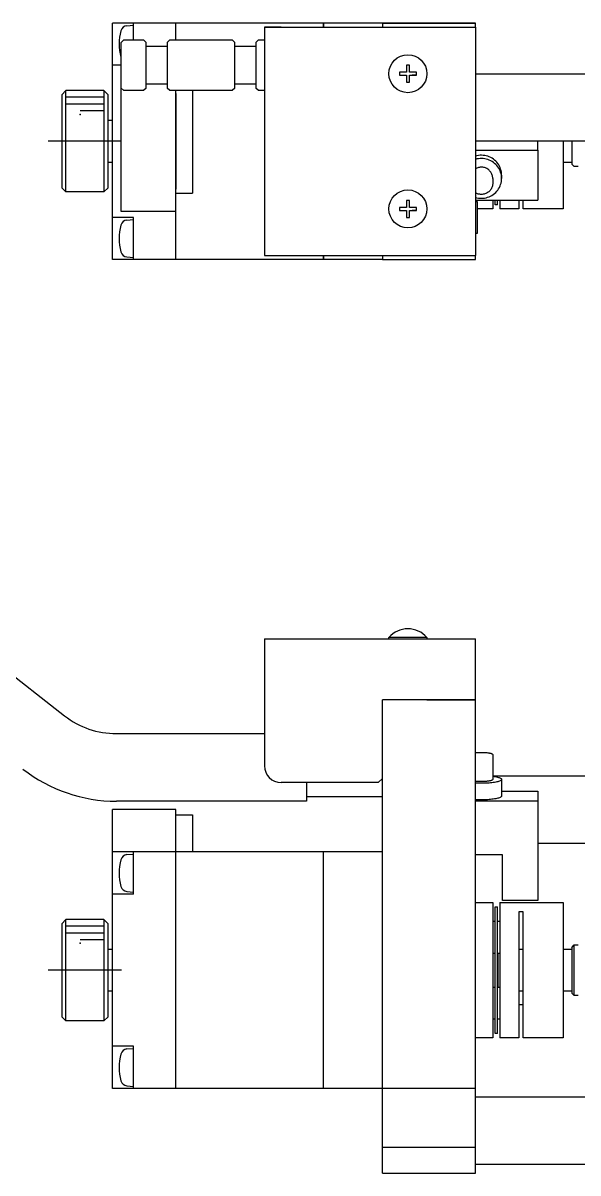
# Model space of a CAD drawing. Extents: x -69 to 421, y -5 to 289.
# Drawn here: x 57.3 to 123.1, y 152.7 to 288.8 of the extents above; entities that cross this region are included whole.
import ezdxf

# ---------------------------------------------------------------- set-up
doc = ezdxf.new("R2010")
doc.units = 0
doc.header["$LTSCALE"] = 10
doc.linetypes.add('CENTER', pattern=[2, 1.25, -0.25, 0.25, -0.25])
doc.layers.get('0').update_dxf_attribs({"linetype": 'CONTINUOUS'})

msp = doc.modelspace()

# ---------------------------------------------------------------- linework, layer by layer
at = {"color": 7, "linetype": 'CONTINUOUS'}
for p, q in [((67.92941, 260.767063), (67.92941, 288.767063)), ((110.92941, 288.767063), (67.92941, 288.767063)), ((70.42941, 286.767063), (70.42941, 288.767063)), ((75.43941, 286.767063), (75.43941, 288.767063)), ((92.92941, 288.767063), (92.92941, 288.267063)), ((92.92941, 288.757063), (92.93941, 288.757063)), ((92.93941, 288.267063), (92.93941, 288.767063)), ((99.92941, 288.767063), (99.92941, 288.267063)), ((99.92941, 288.767063), (110.92941, 288.767063)), ((102.42941, 288.767063), (104.42941, 288.767063)), ((102.42941, 288.767063), (106.42941, 288.767063)), ((104.42941, 288.767063), (106.42941, 288.767063)), ((110.92941, 288.267063), (110.92941, 288.767063)), ((69.66196, 288.44992), (70.42941, 288.517063)), ((85.92941, 288.267063), (110.92941, 288.267063)), ((85.92941, 288.267063), (85.92941, 287.267063)), ((87.92941, 288.267063), (85.92941, 288.267063)), ((85.92941, 287.267063), (85.92941, 262.267063)), ((87.92941, 288.267063), (99.42941, 288.267063)), ((99.42941, 288.267063), (99.92941, 288.267063)), ((99.92941, 288.267063), (110.42941, 288.267063)), ((110.42941, 288.267063), (110.92941, 288.267063)), ((110.42941, 288.267063), (110.92941, 288.267063)), ((110.92941, 288.267063), (110.92941, 287.267063)), ((110.92941, 287.267063), (110.92941, 262.267063)), ((68.92941, 286.420363), (69.270717, 286.767063)), ((68.92941, 286.420363), (68.92941, 266.517063)), ((69.270717, 286.767063), (71.62941, 286.767063)), ((71.62941, 286.767063), (71.92941, 286.467063)), ((71.92941, 281.067063), (71.92941, 286.467063)), ((71.92941, 286.017063), (74.42941, 286.017063)), ((74.42941, 286.467063), (74.72941, 286.767063)), ((74.42941, 286.467063), (74.42941, 281.067063)), ((74.72941, 286.767063), (82.12941, 286.767063)), ((82.12941, 286.767063), (82.42941, 286.467063)), ((82.42941, 281.067063), (82.42941, 286.467063)), ((82.42941, 286.017063), (84.92941, 286.017063)), ((84.92941, 286.467063), (85.22941, 286.767063)), ((84.92941, 286.467063), (84.92941, 281.067063)), ((85.22941, 286.767063), (85.92941, 286.767063)), ((68.92941, 283.767063), (67.92941, 283.767063)), ((102.74941, 283.778582), (102.74941, 282.947063)), ((103.10941, 283.778582), (102.74941, 283.778582)), ((103.10941, 282.947063), (103.10941, 283.778582)), ((101.917891, 282.947063), (101.917891, 282.587063)), ((102.74941, 282.947063), (101.917891, 282.947063)), ((101.917891, 282.587063), (102.74941, 282.587063)), ((101.917891, 282.587063), (102.414689, 282.587063)), ((102.74941, 282.587063), (102.74941, 281.755544)), ((102.74941, 281.755544), (103.10941, 281.755544)), ((103.940928, 282.947063), (103.10941, 282.947063)), ((103.10941, 282.587063), (103.940928, 282.587063)), ((103.10941, 281.755544), (103.10941, 282.587063)), ((103.940928, 282.587063), (103.44413, 282.587063)), ((103.940928, 282.587063), (103.940928, 282.947063)), ((110.92941, 282.767063), (130.92941, 282.767063)), ((61.92941, 280.267063), (62.42941, 280.767063)), ((66.92941, 280.767063), (62.42941, 280.767063)), ((66.92941, 280.767063), (67.42941, 280.267063)), ((69.270717, 280.767063), (68.92941, 281.113763)), ((71.62941, 280.767063), (69.270717, 280.767063)), ((71.92941, 281.067063), (71.62941, 280.767063)), ((74.42941, 281.517063), (71.92941, 281.517063)), ((74.72941, 280.767063), (74.42941, 281.067063)), ((82.12941, 280.767063), (74.72941, 280.767063)), ((75.42941, 280.420063), (75.43941, 280.420063)), ((75.43941, 280.420063), (75.43941, 280.767063)), ((75.43941, 269.114063), (75.43941, 280.420063)), ((75.43941, 280.420063), (75.43941, 269.114063)), ((77.42941, 280.767063), (77.42941, 280.420063)), ((77.42941, 280.420063), (77.42941, 269.114063)), ((82.42941, 281.067063), (82.12941, 280.767063)), ((84.92941, 281.517063), (82.42941, 281.517063)), ((85.22941, 280.767063), (84.92941, 281.067063)), ((85.92941, 280.767063), (85.22941, 280.767063)), ((61.92941, 280.267063), (61.92941, 274.767063)), ((67.42941, 269.267063), (67.42941, 280.267063)), ((67.42941, 277.267063), (67.92941, 277.267063)), ((61.92941, 274.767063), (61.92941, 269.267063)), ((130.92941, 274.767063), (110.92941, 274.767063)), ((110.92941, 273.704956), (118.329411, 273.704956)), ((118.329411, 273.704956), (118.329411, 274.767063)), ((118.329411, 273.704956), (118.329411, 267.815193)), ((121.32941, 274.767063), (121.32941, 266.767063)), ((122.32941, 274.767063), (122.32941, 272.067063)), ((67.92941, 272.267063), (67.42941, 272.267063)), ((111.109906, 273.060124), (110.92941, 273.013544)), ((111.109906, 272.678506), (110.92941, 272.631926)), ((111.293544, 273.092796), (111.109906, 273.060124)), ((111.293544, 272.711178), (111.109906, 272.678506)), ((111.479212, 273.111361), (111.293544, 273.092796)), ((111.479212, 272.729743), (111.293544, 272.711178)), ((111.665789, 273.115709), (111.479212, 273.111361)), ((111.665789, 272.734091), (111.479212, 272.729743)), ((111.852146, 273.105812), (111.665789, 273.115709)), ((111.852146, 272.724194), (111.665789, 272.734091)), ((112.037156, 273.08173), (111.852146, 273.105812)), ((112.037156, 272.700112), (111.852146, 272.724194)), ((112.219701, 273.043609), (112.037156, 273.08173)), ((112.219701, 272.661991), (112.037156, 272.700112)), ((112.398676, 272.99168), (112.219701, 273.043609)), ((112.398676, 272.610062), (112.219701, 272.661991)), ((112.572999, 272.926257), (112.398676, 272.99168)), ((112.572999, 272.544639), (112.398676, 272.610062)), ((112.741616, 272.847734), (112.572999, 272.926257)), ((112.741616, 272.466116), (112.572999, 272.544639)), ((112.903508, 272.756588), (112.741616, 272.847734)), ((112.903508, 272.37497), (112.741616, 272.466116)), ((113.057696, 272.653368), (112.903508, 272.756588)), ((113.057696, 272.27175), (112.903508, 272.37497)), ((113.203247, 272.5387), (113.057696, 272.653368)), ((113.203247, 272.157082), (113.057696, 272.27175)), ((113.33928, 272.413277), (113.203247, 272.5387)), ((113.464974, 272.277857), (113.33928, 272.413277)), ((113.579569, 272.133259), (113.464974, 272.277857)), ((122.32941, 272.267063), (121.32941, 272.267063)), ((111.018556, 271.56023), (110.92941, 271.511587)), ((111.111189, 271.602127), (111.018556, 271.56023)), ((111.20678, 271.63704), (111.111189, 271.602127)), ((111.304783, 271.664769), (111.20678, 271.63704)), ((111.404639, 271.685156), (111.304783, 271.664769)), ((111.505778, 271.698084), (111.404639, 271.685156)), ((111.607623, 271.70348), (111.505778, 271.698084)), ((111.709592, 271.701313), (111.607623, 271.70348)), ((111.811104, 271.691596), (111.709592, 271.701313)), ((111.911578, 271.674383), (111.811104, 271.691596)), ((112.010442, 271.649773), (111.911578, 271.674383)), ((112.107131, 271.617907), (112.010442, 271.649773)), ((112.201093, 271.578966), (112.107131, 271.617907)), ((112.291792, 271.533173), (112.201093, 271.578966)), ((112.37871, 271.480789), (112.291792, 271.533173)), ((112.461352, 271.422113), (112.37871, 271.480789)), ((112.539245, 271.35748), (112.461352, 271.422113)), ((112.611944, 271.287258), (112.539245, 271.35748)), ((112.679036, 271.21185), (112.611944, 271.287258)), ((112.740136, 271.131684), (112.679036, 271.21185)), ((112.794897, 271.047219), (112.740136, 271.131684)), ((112.843005, 270.958937), (112.794897, 271.047219)), ((112.884186, 270.867342), (112.843005, 270.958937)), ((112.918204, 270.772956), (112.884186, 270.867342)), ((113.33928, 272.031659), (113.203247, 272.157082)), ((113.464974, 271.896239), (113.33928, 272.031659)), ((113.579569, 271.751641), (113.464974, 271.896239)), ((113.682371, 271.980357), (113.579569, 272.133259)), ((113.682371, 271.598739), (113.579569, 271.751641)), ((113.772759, 271.820076), (113.682371, 271.980357)), ((113.772759, 271.438458), (113.682371, 271.598739)), ((113.850186, 271.653385), (113.772759, 271.820076)), ((113.850186, 271.271767), (113.772759, 271.438458)), ((113.914184, 271.481293), (113.850186, 271.653385)), ((113.914184, 271.099675), (113.850186, 271.271767)), ((113.964366, 271.304839), (113.914184, 271.481293)), ((113.964366, 270.923221), (113.914184, 271.099675)), ((114.000429, 271.125091), (113.964366, 271.304839)), ((114.000429, 270.743473), (113.964366, 270.923221)), ((114.022154, 270.943136), (114.000429, 271.125091)), ((114.029411, 270.760074), (114.022154, 270.943136)), ((122.62941, 271.767063), (122.32941, 272.067063)), ((123.07939, 271.767063), (122.62941, 271.767063)), ((112.94211, 269.496668), (112.913337, 269.396521)), ((112.944867, 270.676318), (112.918204, 270.772956)), ((112.96279, 269.598723), (112.94211, 269.496668)), ((112.964021, 270.577981), (112.944867, 270.676318)), ((112.975249, 269.702055), (112.96279, 269.598723)), ((112.975558, 270.478504), (112.964021, 270.577981)), ((112.979411, 269.806029), (112.975249, 269.702055)), ((112.979411, 270.378456), (112.975558, 270.478504)), ((112.979411, 270.378456), (112.979411, 269.806029)), ((113.767826, 269.308898), (113.846721, 269.47689)), ((113.846721, 269.47689), (113.911946, 269.650441)), ((113.911946, 269.650441), (113.963098, 269.828481)), ((113.963098, 269.828481), (113.999863, 270.009911)), ((113.999863, 270.009911), (114.022012, 270.193614)), ((114.022154, 270.561518), (114.000429, 270.743473)), ((114.022012, 270.193614), (114.029411, 270.378456)), ((114.029411, 270.378456), (114.022154, 270.561518)), ((114.029411, 270.760074), (114.029411, 270.378456)), ((62.42941, 268.767063), (61.92941, 269.267063)), ((66.92941, 268.767063), (62.42941, 268.767063)), ((67.42941, 269.267063), (66.92941, 268.767063)), ((75.42941, 269.114063), (75.43941, 269.114063)), ((75.43941, 268.614063), (75.43941, 269.114063)), ((75.43941, 268.614063), (77.42941, 268.614063)), ((75.43941, 261.921831), (75.43941, 268.614063)), ((77.42941, 269.114063), (77.42941, 268.614063)), ((111.00963, 268.628743), (110.92941, 268.672899)), ((110.92941, 268.124986), (111.10103, 268.080355)), ((111.092726, 268.590051), (111.00963, 268.628743)), ((111.178314, 268.557003), (111.092726, 268.590051)), ((111.265995, 268.529752), (111.178314, 268.557003)), ((111.355362, 268.508424), (111.265995, 268.529752)), ((111.446002, 268.493119), (111.355362, 268.508424)), ((111.537493, 268.483908), (111.446002, 268.493119)), ((111.629411, 268.480833), (111.537493, 268.483908)), ((111.73533, 268.484918), (111.629411, 268.480833)), ((111.840597, 268.497148), (111.73533, 268.484918)), ((111.944562, 268.517448), (111.840597, 268.497148)), ((112.046584, 268.545692), (111.944562, 268.517448)), ((112.146033, 268.581707), (112.046584, 268.545692)), ((112.242298, 268.62527), (112.146033, 268.581707)), ((112.189679, 268.087645), (112.371051, 268.137857)), ((112.334784, 268.676113), (112.242298, 268.62527)), ((112.422921, 268.733923), (112.334784, 268.676113)), ((112.371051, 268.137857), (112.547851, 268.201884)), ((112.506165, 268.798342), (112.422921, 268.733923)), ((112.584005, 268.868974), (112.506165, 268.798342)), ((112.547851, 268.201884), (112.718988, 268.279329)), ((112.655959, 268.945383), (112.584005, 268.868974)), ((112.721584, 269.027098), (112.655959, 268.945383)), ((112.718988, 268.279329), (112.883407, 268.369717)), ((112.780475, 269.113616), (112.721584, 269.027098)), ((112.832269, 269.204403), (112.780475, 269.113616)), ((112.876648, 269.298898), (112.832269, 269.204403)), ((112.913337, 269.396521), (112.876648, 269.298898)), ((112.883407, 268.369717), (113.040095, 268.472489)), ((113.040095, 268.472489), (113.188086, 268.587012)), ((113.188086, 268.587012), (113.326467, 268.71258)), ((113.326467, 268.71258), (113.454385, 268.848418)), ((113.454385, 268.848418), (113.571051, 268.99369)), ((113.571051, 268.99369), (113.675747, 269.147499)), ((113.675747, 269.147499), (113.767826, 269.308898)), ((101.917891, 266.947063), (101.917891, 266.587063)), ((102.74941, 266.947063), (101.917891, 266.947063)), ((102.74941, 267.778582), (102.74941, 266.947063)), ((103.10941, 267.778582), (102.74941, 267.778582)), ((103.10941, 266.947063), (103.10941, 267.778582)), ((103.940928, 266.947063), (103.10941, 266.947063)), ((103.940928, 266.587063), (103.940928, 266.947063)), ((110.92941, 267.815193), (118.329411, 267.815193)), ((110.92941, 267.642743), (111.129411, 267.642743)), ((111.10103, 268.080355), (111.275542, 268.0483)), ((111.129411, 267.642743), (111.129411, 263.842743)), ((112.97941, 266.767063), (111.129411, 266.767063)), ((111.275542, 268.0483), (111.451991, 268.028997)), ((111.451991, 268.028997), (111.629411, 268.022551)), ((111.629411, 268.022551), (111.817712, 268.029813)), ((111.817712, 268.029813), (112.004853, 268.051556)), ((112.004853, 268.051556), (112.189679, 268.087645)), ((112.97941, 267.815193), (112.97941, 266.767063)), ((113.27941, 267.267063), (113.27941, 267.815193)), ((113.52941, 267.267063), (113.27941, 267.267063)), ((113.52941, 267.267063), (113.52941, 267.815193)), ((113.82941, 267.815193), (113.82941, 266.767063)), ((116.07941, 266.767063), (113.82941, 266.767063)), ((116.07941, 267.815193), (116.07941, 266.767063)), ((116.57941, 266.767063), (116.57941, 267.815193)), ((121.32941, 266.767063), (116.57941, 266.767063)), ((70.42941, 265.767063), (67.92941, 265.767063)), ((68.92941, 266.517063), (75.42941, 266.517063)), ((69.66196, 265.44992), (70.42941, 265.517063)), ((70.42941, 260.767063), (70.42941, 265.767063)), ((101.917891, 266.587063), (102.74941, 266.587063)), ((101.917891, 266.587063), (102.414689, 266.587063)), ((102.74941, 266.587063), (102.74941, 265.755544)), ((102.74941, 265.755544), (103.10941, 265.755544)), ((103.10941, 266.587063), (103.940928, 266.587063)), ((103.10941, 265.755544), (103.10941, 266.587063)), ((103.940928, 266.587063), (103.44413, 266.587063)), ((111.129411, 263.842743), (110.92941, 263.842743)), ((75.43941, 260.767063), (75.43941, 261.921831)), ((85.92941, 262.267063), (85.92941, 261.267063)), ((110.92941, 262.267063), (110.92941, 261.267063)), ((92.92941, 260.767063), (67.92941, 260.767063)), ((69.647421, 261.085478), (70.42941, 261.017063)), ((85.92941, 261.267063), (110.92941, 261.267063)), ((92.92941, 261.267063), (92.92941, 260.767063)), ((92.92941, 260.777063), (92.93941, 260.777063)), ((92.93941, 260.767063), (92.93941, 261.267063)), ((99.92941, 260.767063), (92.93941, 260.767063)), ((99.92941, 261.267063), (99.92941, 260.767063)), ((99.92941, 260.767063), (110.92941, 260.767063)), ((110.92941, 260.767063), (110.92941, 261.267063)), ((42.286096, 222.362819), (62.26305, 206.784609)), ((101.915508, 216.893835), (101.917892, 216.888949)), ((103.94093, 216.888949), (103.943312, 216.893835)), ((103.94093, 216.888949), (103.943312, 216.893835)), ((85.92941, 215.870361), (110.92941, 215.870361)), ((85.92941, 215.870361), (85.92941, 214.870361)), ((85.92941, 215.870361), (100.67941, 215.870361)), ((100.67941, 215.870361), (100.67941, 216.054675)), ((105.17941, 216.054675), (105.17941, 215.870361)), ((105.17941, 215.870361), (110.92941, 215.870361)), ((110.92941, 152.670361), (110.92941, 215.870361)), ((85.92941, 214.870361), (85.92941, 200.870361)), ((110.92941, 208.670361), (99.92941, 208.670361)), ((99.92941, 152.670361), (99.92941, 208.670361)), ((105.17941, 208.670361), (110.92941, 208.670361)), ((68.412432, 204.670361), (85.92941, 204.670361)), ((110.929411, 202.412927), (111.018557, 202.422382)), ((111.018557, 202.422382), (111.11119, 202.430526)), ((111.11119, 202.430526), (111.206781, 202.437313)), ((111.206781, 202.437313), (111.304784, 202.442703)), ((111.304784, 202.442703), (111.40464, 202.446666)), ((111.40464, 202.446666), (111.505779, 202.449179)), ((111.505779, 202.449179), (111.607624, 202.450228)), ((111.607624, 202.450228), (111.709593, 202.449806)), ((111.709593, 202.449806), (111.811105, 202.447917)), ((111.811105, 202.447917), (111.911579, 202.444572)), ((111.911579, 202.444572), (112.010443, 202.439788)), ((112.010443, 202.439788), (112.107132, 202.433594)), ((112.107132, 202.433594), (112.201094, 202.426024)), ((112.201094, 202.426024), (112.291793, 202.417123)), ((112.291793, 202.417123), (112.378711, 202.406941)), ((112.378711, 202.406941), (112.461353, 202.395535)), ((112.461353, 202.395535), (112.539246, 202.382972)), ((112.539246, 202.382972), (112.611945, 202.369322)), ((112.611945, 202.369322), (112.679037, 202.354664)), ((112.679037, 202.354664), (112.740137, 202.339082)), ((112.740137, 202.339082), (112.794898, 202.322663)), ((112.794898, 202.322663), (112.843006, 202.305503)), ((112.843006, 202.305503), (112.884187, 202.287699)), ((112.884187, 202.287699), (112.918205, 202.269352)), ((112.918205, 202.269352), (112.944868, 202.250567)), ((112.944868, 202.250567), (112.964022, 202.231453)), ((112.964022, 202.231453), (112.975559, 202.212116)), ((112.975559, 202.212116), (112.979412, 202.192669)), ((112.979412, 202.192669), (112.979412, 199.247787)), ((99.42941, 198.870361), (87.92941, 198.870361)), ((90.92941, 198.870361), (90.92941, 196.670361)), ((99.92941, 199.370361), (99.42941, 198.870361)), ((111.009631, 199.018946), (110.929411, 199.027529)), ((111.101031, 198.801081), (110.929411, 198.809757)), ((111.092727, 199.011425), (111.009631, 199.018946)), ((111.178315, 199.005001), (111.092727, 199.011425)), ((111.275543, 198.794851), (111.101031, 198.801081)), ((111.265996, 198.999704), (111.178315, 199.005001)), ((111.355363, 198.995558), (111.265996, 198.999704)), ((111.451992, 198.791098), (111.275543, 198.794851)), ((111.446003, 198.992583), (111.355363, 198.995558)), ((111.537494, 198.990793), (111.446003, 198.992583)), ((111.629412, 198.789845), (111.451992, 198.791098)), ((111.629412, 198.990195), (111.537494, 198.990793)), ((111.735331, 198.990989), (111.629412, 198.990195)), ((111.817713, 198.791257), (111.629412, 198.789845)), ((111.840598, 198.993366), (111.735331, 198.990989)), ((112.004854, 198.795483), (111.817713, 198.791257)), ((111.944563, 198.997312), (111.840598, 198.993366)), ((112.046585, 199.002802), (111.944563, 198.997312)), ((112.18968, 198.802498), (112.004854, 198.795483)), ((112.146034, 199.009803), (112.046585, 199.002802)), ((112.242299, 199.018271), (112.146034, 199.009803)), ((112.371052, 198.812259), (112.18968, 198.802498)), ((112.334785, 199.028154), (112.242299, 199.018271)), ((112.422922, 199.03939), (112.334785, 199.028154)), ((112.547852, 198.824704), (112.371052, 198.812259)), ((112.506166, 199.051912), (112.422922, 199.03939)), ((112.584006, 199.065642), (112.506166, 199.051912)), ((112.718989, 198.839758), (112.547852, 198.824704)), ((112.65596, 199.080494), (112.584006, 199.065642)), ((112.721585, 199.096378), (112.65596, 199.080494)), ((112.883408, 198.857328), (112.718989, 198.839758)), ((112.780476, 199.113195), (112.721585, 199.096378)), ((112.83227, 199.130843), (112.780476, 199.113195)), ((112.876649, 199.149211), (112.83227, 199.130843)), ((112.913338, 199.168187), (112.876649, 199.149211)), ((113.040096, 198.877304), (112.883408, 198.857328)), ((112.942111, 199.187653), (112.913338, 199.168187)), ((112.962791, 199.207491), (112.942111, 199.187653)), ((112.97525, 199.227576), (112.962791, 199.207491)), ((112.979412, 199.247787), (112.97525, 199.227576)), ((112.979412, 199.670361), (129.352166, 199.670361)), ((112.979412, 199.626412), (113.135755, 199.604295)), ((113.188087, 198.899565), (113.040096, 198.877304)), ((113.135755, 199.604295), (113.282193, 199.579834)), ((113.326468, 198.923973), (113.188087, 198.899565)), ((113.282193, 199.579834), (113.417762, 199.553189)), ((113.454386, 198.950378), (113.326468, 198.923973)), ((113.417762, 199.553189), (113.541571, 199.524535)), ((113.571052, 198.978616), (113.454386, 198.950378)), ((113.541571, 199.524535), (113.652804, 199.494062)), ((113.675748, 199.008513), (113.571052, 198.978616)), ((113.652804, 199.494062), (113.750732, 199.461969)), ((113.767827, 199.039886), (113.675748, 199.008513)), ((113.750732, 199.461969), (113.834709, 199.428468)), ((113.846722, 199.07254), (113.767827, 199.039886)), ((113.834709, 199.428468), (113.904184, 199.393779)), ((113.911947, 199.106275), (113.846722, 199.07254)), ((113.904184, 199.393779), (113.9587, 199.358129)), ((113.963099, 199.140883), (113.911947, 199.106275)), ((113.9587, 199.358129), (113.997898, 199.321754)), ((113.999864, 199.176149), (113.963099, 199.140883)), ((113.997898, 199.321754), (114.02152, 199.284893)), ((114.022013, 199.211857), (113.999864, 199.176149)), ((114.02152, 199.284893), (114.029412, 199.247787)), ((114.029412, 199.247787), (114.022013, 199.211857)), ((114.029412, 199.247787), (114.029412, 197.284533)), ((114.029412, 197.856959), (118.329412, 197.856959)), ((118.329412, 197.856959), (118.329412, 196.712105)), ((90.92941, 196.670361), (68.412432, 196.670361)), ((99.92941, 197.170361), (90.92941, 197.170361)), ((110.92941, 196.712105), (118.329412, 196.712105)), ((111.101031, 196.837827), (110.929411, 196.846503)), ((111.275543, 196.831597), (111.101031, 196.837827)), ((111.451992, 196.827844), (111.275543, 196.831597)), ((111.629412, 196.826591), (111.451992, 196.827844)), ((111.817713, 196.828003), (111.629412, 196.826591)), ((112.004854, 196.832229), (111.817713, 196.828003)), ((112.18968, 196.839244), (112.004854, 196.832229)), ((112.371052, 196.849005), (112.18968, 196.839244)), ((112.547852, 196.86145), (112.371052, 196.849005)), ((112.718989, 196.876504), (112.547852, 196.86145)), ((112.883408, 196.894074), (112.718989, 196.876504)), ((113.040096, 196.91405), (112.883408, 196.894074)), ((113.188087, 196.936311), (113.040096, 196.91405)), ((113.326468, 196.960719), (113.188087, 196.936311)), ((113.454386, 196.987124), (113.326468, 196.960719)), ((113.571052, 197.015362), (113.454386, 196.987124)), ((113.675748, 197.045259), (113.571052, 197.015362)), ((113.767827, 197.076632), (113.675748, 197.045259)), ((113.846722, 197.109286), (113.767827, 197.076632)), ((113.911947, 197.143021), (113.846722, 197.109286)), ((113.963099, 197.177629), (113.911947, 197.143021)), ((113.999864, 197.212895), (113.963099, 197.177629)), ((114.022013, 197.248603), (113.999864, 197.212895)), ((114.029412, 197.284533), (114.022013, 197.248603)), ((118.329412, 196.712105), (118.329412, 184.932579)), ((75.42941, 195.670361), (67.92941, 195.670361)), ((67.92941, 162.670361), (67.92941, 195.670361)), ((75.42941, 190.670361), (75.42941, 195.670361)), ((75.43941, 195.070361), (77.42941, 195.070361)), ((77.42941, 195.070361), (77.42941, 190.670361)), ((99.92941, 190.670361), (67.92941, 190.670361)), ((70.42941, 185.670361), (70.42941, 190.670361)), ((128.751716, 191.670361), (118.329412, 191.670361)), ((69.66196, 190.353218), (70.42941, 190.420361)), ((114.129412, 190.331529), (110.92941, 190.331529)), ((114.129412, 184.932579), (114.129412, 190.331529)), ((70.42941, 185.670361), (67.92941, 185.670361)), ((69.647421, 185.988776), (70.42941, 185.920361)), ((110.92941, 184.670361), (112.97941, 184.670361)), ((112.97941, 184.670361), (112.97941, 168.670361)), ((113.27941, 169.170361), (113.27941, 184.170361)), ((113.27941, 184.170361), (113.52941, 184.170361)), ((113.52941, 169.170361), (113.52941, 184.170361)), ((113.82941, 184.670361), (113.82941, 168.670361)), ((113.82941, 184.670361), (121.32941, 184.670361)), ((118.329412, 184.932579), (114.129412, 184.932579)), ((121.32941, 184.670361), (121.32941, 168.670361)), ((61.92941, 182.170361), (62.425756, 182.666707)), ((66.92941, 182.670361), (62.42941, 182.670361)), ((66.92941, 182.670361), (62.42941, 182.670361)), ((66.92941, 182.666707), (62.42941, 182.666707)), ((66.933067, 182.666707), (67.42941, 182.170361)), ((112.97941, 182.459449), (113.27941, 182.459449)), ((113.52941, 182.459449), (113.82941, 182.459449)), ((116.57941, 183.561801), (116.07941, 183.561801)), ((116.07941, 183.561801), (116.07941, 168.670361)), ((116.57941, 168.670361), (116.57941, 183.561801)), ((61.92941, 182.170361), (61.92941, 171.170361)), ((67.42941, 171.170361), (67.42941, 182.170361)), ((122.32941, 179.370361), (122.62941, 179.670361)), ((122.62941, 179.670361), (123.079392, 179.670361)), ((67.42941, 179.170361), (67.92941, 179.170361)), ((113.27941, 178.659449), (112.97941, 178.659449)), ((113.82941, 178.659449), (113.52941, 178.659449)), ((113.62941, 176.670361), (113.62941, 178.659449)), ((116.07941, 179.170361), (116.57941, 179.170361)), ((121.32941, 179.170361), (122.32941, 179.170361)), ((122.32941, 179.370361), (122.32941, 176.670361)), ((113.62941, 174.681275), (113.62941, 176.670361)), ((122.32941, 176.670361), (122.32941, 173.970361)), ((112.97941, 174.681275), (113.27941, 174.681275)), ((113.52941, 174.681275), (113.82941, 174.681275)), ((67.92941, 174.170361), (67.42941, 174.170361)), ((116.57941, 174.170361), (116.07941, 174.170361)), ((122.32941, 174.170361), (121.32941, 174.170361)), ((122.62941, 173.670361), (122.32941, 173.970361)), ((123.079392, 173.670361), (122.62941, 173.670361)), ((116.07941, 172.607349), (116.57941, 172.607349)), ((62.425757, 170.674017), (61.92941, 171.170361)), ((66.92941, 170.674017), (62.425757, 170.674017)), ((66.92941, 170.670361), (62.42941, 170.670361)), ((66.92941, 170.670361), (62.42941, 170.670361)), ((67.42941, 171.170361), (66.933066, 170.674017)), ((113.27941, 170.881275), (112.97941, 170.881275)), ((113.82941, 170.881275), (113.52941, 170.881275)), ((113.52941, 169.170361), (113.27941, 169.170361)), ((70.42941, 167.670361), (67.92941, 167.670361)), ((69.66196, 167.353218), (70.42941, 167.420361)), ((70.42941, 162.670361), (70.42941, 167.670361)), ((112.97941, 168.670361), (110.92941, 168.670361)), ((116.07941, 168.670361), (113.82941, 168.670361)), ((121.32941, 168.670361), (116.57941, 168.670361)), ((110.92941, 162.670361), (67.92941, 162.670361)), ((69.647421, 162.988776), (70.42941, 162.920361)), ((75.42941, 162.670361), (69.92941, 162.670361)), ((110.92941, 161.670361), (128.751714, 161.670361)), ((110.92941, 155.670361), (99.92941, 155.670361)), ((99.92941, 152.670361), (110.92941, 152.670361)), ((129.352166, 153.670361), (110.92941, 153.670361))]:
    msp.add_line(p, q, dxfattribs=at)
at = {"color": 4, "linetype": 'CONTINUOUS'}
for p, q in [((62.42941, 268.770717), (62.42941, 280.770717)), ((66.92941, 280.770717), (66.92941, 268.770717)), ((66.92941, 279.970717), (62.42941, 279.970717)), ((66.92941, 279.170717), (62.42941, 279.170717)), ((66.92941, 278.374371), (64.103295, 278.374371)), ((102.92941, 216.054675), (100.67941, 216.054675)), ((105.17941, 216.054675), (102.92941, 216.054675)), ((75.43941, 163.825129), (75.43941, 190.670361)), ((92.93941, 162.670361), (92.93941, 190.670361)), ((62.42941, 170.670361), (62.42941, 182.670361)), ((66.92941, 182.670361), (66.92941, 170.670361)), ((66.92941, 181.870361), (62.42941, 181.870361)), ((66.92941, 181.070361), (62.42941, 181.070361)), ((66.92941, 180.274015), (64.103295, 180.274015)), ((122.62941, 176.670361), (122.62941, 179.670361)), ((122.62941, 173.670361), (122.62941, 176.670361)), ((75.42941, 163.829023), (75.43941, 163.829023)), ((75.43941, 162.670361), (75.43941, 163.825129)), ((75.42941, 162.680361), (75.43941, 162.680361))]:
    msp.add_line(p, q, dxfattribs=at)
at = {"color": 4, "linetype": 'CENTER'}
for p, q in [((69.01941, 274.770717), (60.33941, 274.770717)), ((69.01941, 176.670361), (60.33941, 176.670361))]:
    msp.add_line(p, q, dxfattribs=at)
at = {"color": 7, "linetype": 'CONTINUOUS'}
for centre in [(102.92941, 282.767063), (102.92941, 266.767063)]:
    msp.add_circle(centre, 2.25, dxfattribs=at)
for centre, radius, start, end in [((74.72941, 286.267063), 6, 164.718428, 194.835112), ((69.733514, 287.632059), 0.820985, 95, 164.718428), ((69.733514, 264.632059), 0.820985, 95, 164.718428), ((74.72941, 263.267063), 6, 164.718428, 195.442716), ((69.717145, 261.882434), 0.8, 195.442716, 265), ((102.92941, 214.070361), 3, 41.409622, 138.590365), ((68.412432, 214.670363), 10, 232.052569, 270), ((68.412432, 214.670363), 18, 232.052569, 270), ((87.92941, 200.870361), 2, 180, 270), ((74.72941, 188.170361), 6, 164.718428, 195.442716), ((69.733514, 189.535357), 0.820985, 95, 164.718428), ((69.717145, 186.785732), 0.8, 195.442716, 265), ((74.72941, 165.170361), 6, 164.718428, 195.442716), ((69.733514, 166.535357), 0.820985, 95, 164.718428), ((69.717145, 163.785732), 0.8, 195.442716, 265)]:
    msp.add_arc(centre, radius, start, end, dxfattribs=at)
at = {"color": 7}
for p in [(64.103295, 277.957524), (64.103295, 179.857168)]:
    msp.add_point(p, dxfattribs=at)

doc.saveas('drawing.dxf')
